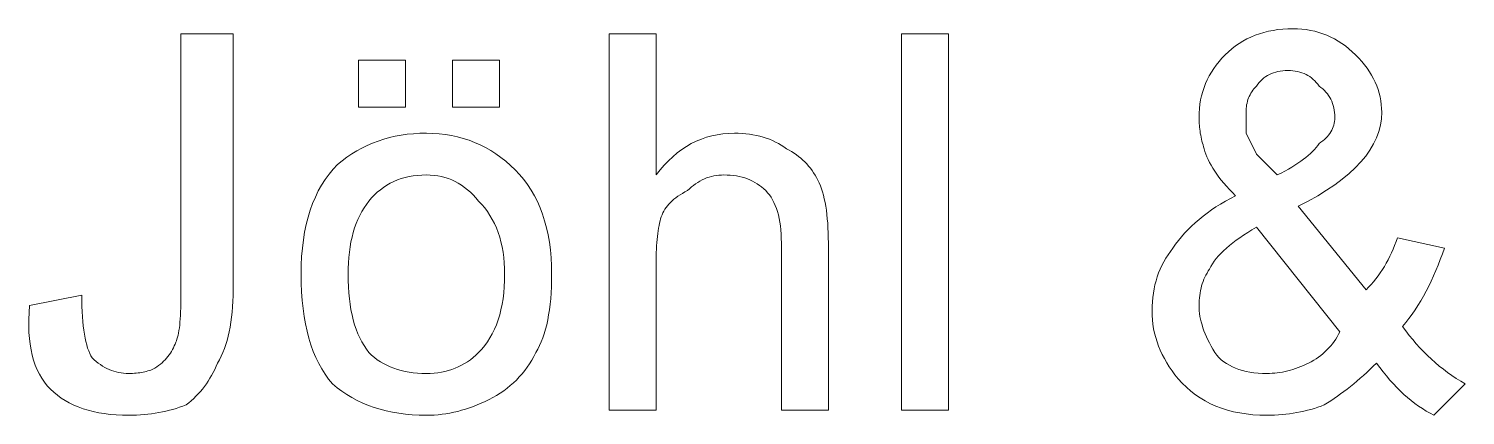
# Model space of a CAD drawing. Extents: x -194 to 239, y -574 to -265.
# Drawn here: x -100.879 to -98.462, y -298.922 to -298.272 of the extents above; entities that cross this region are included whole.
import ezdxf

# ---------------------------------------------------------------- set-up
doc = ezdxf.new("R2010")
doc.units = 0
doc.header["$LTSCALE"] = 0.5
doc.layers.add('VISIBLE', color=7, linetype='CONTINUOUS', lineweight=0)

msp = doc.modelspace()

# ---------------------------------------------------------------- linework, layer by layer
at = {"layer": 'VISIBLE', "color": 7, "lineweight": 5}
for p, q in [((-100.62301, -298.7196), (-100.62301, -298.28036)), ((-100.62301, -298.28036), (-100.53516, -298.28036)), ((-100.53516, -298.28036), (-100.53516, -298.71081)), ((-99.90266, -298.91286), (-99.90266, -298.28036)), ((-99.90266, -298.28036), (-99.8236, -298.28036)), ((-99.8236, -298.28036), (-99.8236, -298.51755)), ((-99.41071, -298.28036), (-99.33165, -298.28036)), ((-99.41071, -298.91286), (-99.41071, -298.28036)), ((-99.33165, -298.28036), (-99.33165, -298.91286)), ((-98.83603, -298.29233), (-98.82941, -298.28873)), ((-98.82941, -298.28873), (-98.82258, -298.28547)), ((-98.82258, -298.28547), (-98.81555, -298.28255)), ((-98.81555, -298.28255), (-98.80831, -298.27998)), ((-98.80831, -298.27998), (-98.80086, -298.27775)), ((-98.80086, -298.27775), (-98.79321, -298.27586)), ((-98.79321, -298.27586), (-98.78535, -298.27432)), ((-98.78535, -298.27432), (-98.77728, -298.27312)), ((-98.77728, -298.27312), (-98.76901, -298.27226)), ((-98.76901, -298.27226), (-98.76054, -298.27174)), ((-98.76054, -298.27174), (-98.75186, -298.27157)), ((-98.75186, -298.27157), (-98.74424, -298.27174)), ((-98.74424, -298.27174), (-98.73676, -298.27226)), ((-98.73676, -298.27226), (-98.72941, -298.27312)), ((-98.72941, -298.27312), (-98.72221, -298.27432)), ((-98.72221, -298.27432), (-98.71514, -298.27586)), ((-98.71514, -298.27586), (-98.70821, -298.27775)), ((-98.70821, -298.27775), (-98.70141, -298.27998)), ((-98.70141, -298.27998), (-98.69476, -298.28255)), ((-98.69476, -298.28255), (-98.68824, -298.28547)), ((-98.68824, -298.28547), (-98.68185, -298.28873)), ((-98.68185, -298.28873), (-98.67561, -298.29233)), ((-98.86606, -298.3155), (-98.86046, -298.31018)), ((-98.86046, -298.31018), (-98.85467, -298.3052)), ((-98.85467, -298.3052), (-98.84866, -298.30057)), ((-98.84866, -298.30057), (-98.84245, -298.29628)), ((-98.84245, -298.29628), (-98.83603, -298.29233)), ((-98.67561, -298.29233), (-98.6695, -298.29628)), ((-98.6695, -298.29628), (-98.66353, -298.30057)), ((-98.66353, -298.30057), (-98.65769, -298.3052)), ((-98.65769, -298.3052), (-98.652, -298.31018)), ((-98.652, -298.31018), (-98.64644, -298.3155)), ((-100.32433, -298.32428), (-100.24527, -298.32428)), ((-100.32433, -298.40334), (-100.32433, -298.32428)), ((-100.24527, -298.32428), (-100.24527, -298.40334)), ((-100.1662, -298.40334), (-100.1662, -298.32428)), ((-100.1662, -298.32428), (-100.08714, -298.32428)), ((-100.08714, -298.32428), (-100.08714, -298.40334)), ((-98.88527, -298.33856), (-98.88099, -298.33259)), ((-98.88099, -298.33259), (-98.87635, -298.32675)), ((-98.87635, -298.32675), (-98.87138, -298.32106)), ((-98.87138, -298.32106), (-98.86606, -298.3155)), ((-98.64644, -298.3155), (-98.64112, -298.32102)), ((-98.64112, -298.32102), (-98.63614, -298.32661)), ((-98.63614, -298.32661), (-98.63151, -298.33228)), ((-98.63151, -298.33228), (-98.62722, -298.33801)), ((-98.899, -298.36381), (-98.89608, -298.35729)), ((-98.89608, -298.35729), (-98.89282, -298.35091)), ((-98.89282, -298.35091), (-98.88922, -298.34466)), ((-98.88922, -298.34466), (-98.88527, -298.33856)), ((-98.80614, -298.35925), (-98.80868, -298.36203)), ((-98.80347, -298.35667), (-98.80614, -298.35925)), ((-98.80065, -298.35431), (-98.80347, -298.35667)), ((-98.7977, -298.35215), (-98.80065, -298.35431)), ((-98.79461, -298.35019), (-98.7977, -298.35215)), ((-98.79139, -298.34844), (-98.79461, -298.35019)), ((-98.78802, -298.3469), (-98.79139, -298.34844)), ((-98.78452, -298.34556), (-98.78802, -298.3469)), ((-98.78089, -298.34442), (-98.78452, -298.34556)), ((-98.77711, -298.3435), (-98.78089, -298.34442)), ((-98.7732, -298.34278), (-98.77711, -298.3435)), ((-98.76915, -298.34226), (-98.7732, -298.34278)), ((-98.76496, -298.34195), (-98.76915, -298.34226)), ((-98.76064, -298.34185), (-98.76496, -298.34195)), ((-98.75632, -298.34195), (-98.76064, -298.34185)), ((-98.75213, -298.34226), (-98.75632, -298.34195)), ((-98.74808, -298.34278), (-98.75213, -298.34226)), ((-98.74417, -298.3435), (-98.74808, -298.34278)), ((-98.74039, -298.34442), (-98.74417, -298.3435)), ((-98.73676, -298.34556), (-98.74039, -298.34442)), ((-98.73326, -298.3469), (-98.73676, -298.34556)), ((-98.72989, -298.34844), (-98.73326, -298.3469)), ((-98.72667, -298.35019), (-98.72989, -298.34844)), ((-98.72358, -298.35215), (-98.72667, -298.35019)), ((-98.72063, -298.35431), (-98.72358, -298.35215)), ((-98.71782, -298.35667), (-98.72063, -298.35431)), ((-98.71514, -298.35925), (-98.71782, -298.35667)), ((-98.7126, -298.36203), (-98.71514, -298.35925)), ((-98.62722, -298.33801), (-98.62328, -298.34381)), ((-98.62328, -298.34381), (-98.61967, -298.34967)), ((-98.61967, -298.34967), (-98.61641, -298.35561)), ((-98.61641, -298.35561), (-98.6135, -298.36162)), ((-98.90724, -298.39126), (-98.90569, -298.3842)), ((-98.90569, -298.3842), (-98.90381, -298.37726)), ((-98.90381, -298.37726), (-98.90157, -298.37047)), ((-98.90157, -298.37047), (-98.899, -298.36381)), ((-98.82536, -298.38526), (-98.82653, -298.38797)), ((-98.82406, -298.38262), (-98.82536, -298.38526)), ((-98.82261, -298.38004), (-98.82406, -298.38262)), ((-98.82104, -298.37754), (-98.82261, -298.38004)), ((-98.81932, -298.3751), (-98.82104, -298.37754)), ((-98.81747, -298.37273), (-98.81932, -298.3751)), ((-98.81548, -298.37044), (-98.81747, -298.37273)), ((-98.81335, -298.3682), (-98.81548, -298.37044)), ((-98.81108, -298.36501), (-98.81335, -298.3682)), ((-98.80868, -298.36203), (-98.81108, -298.36501)), ((-98.7102, -298.36501), (-98.7126, -298.36203)), ((-98.70793, -298.3682), (-98.7102, -298.36501)), ((-98.70474, -298.37047), (-98.70793, -298.3682)), ((-98.70176, -298.37287), (-98.70474, -298.37047)), ((-98.69898, -298.37541), (-98.70176, -298.37287)), ((-98.6964, -298.37809), (-98.69898, -298.37541)), ((-98.69403, -298.3809), (-98.6964, -298.37809)), ((-98.69187, -298.38385), (-98.69403, -298.3809)), ((-98.68992, -298.38694), (-98.69187, -298.38385)), ((-98.6135, -298.36162), (-98.61092, -298.36769)), ((-98.61092, -298.36769), (-98.60869, -298.37383)), ((-98.60869, -298.37383), (-98.6068, -298.38004)), ((-98.6068, -298.38004), (-98.60526, -298.38632)), ((-100.24527, -298.40334), (-100.32433, -298.40334)), ((-100.08714, -298.40334), (-100.1662, -298.40334)), ((-98.90981, -298.4133), (-98.9093, -298.40581)), ((-98.9093, -298.40581), (-98.90844, -298.39847)), ((-98.90844, -298.39847), (-98.90724, -298.39126)), ((-98.83085, -298.40887), (-98.83092, -298.41213)), ((-98.83064, -298.40568), (-98.83085, -298.40887)), ((-98.8303, -298.40255), (-98.83064, -298.40568)), ((-98.82982, -298.3995), (-98.8303, -298.40255)), ((-98.8292, -298.39652), (-98.82982, -298.3995)), ((-98.82845, -298.3936), (-98.8292, -298.39652)), ((-98.82756, -298.39075), (-98.82845, -298.3936)), ((-98.82653, -298.38797), (-98.82756, -298.39075)), ((-98.68817, -298.39017), (-98.68992, -298.38694)), ((-98.68662, -298.39353), (-98.68817, -298.39017)), ((-98.68528, -298.39703), (-98.68662, -298.39353)), ((-98.68415, -298.40067), (-98.68528, -298.39703)), ((-98.68323, -298.40444), (-98.68415, -298.40067)), ((-98.6825, -298.40835), (-98.68323, -298.40444)), ((-98.68199, -298.4124), (-98.6825, -298.40835)), ((-98.60526, -298.38632), (-98.60406, -298.39267)), ((-98.60406, -298.39267), (-98.6032, -298.39909)), ((-98.6032, -298.39909), (-98.60269, -298.40557)), ((-98.60269, -298.40557), (-98.60252, -298.41213)), ((-98.90998, -298.42091), (-98.90981, -298.4133)), ((-98.90995, -298.42421), (-98.90998, -298.42091)), ((-98.90984, -298.4275), (-98.90995, -298.42421)), ((-98.90967, -298.4308), (-98.90984, -298.4275)), ((-98.90943, -298.43409), (-98.90967, -298.4308)), ((-98.83092, -298.41213), (-98.83092, -298.44727)), ((-98.68415, -298.43653), (-98.68323, -298.43354)), ((-98.68323, -298.43354), (-98.6825, -298.43049)), ((-98.6825, -298.43049), (-98.68199, -298.42736)), ((-98.68168, -298.41659), (-98.68199, -298.4124)), ((-98.68199, -298.42736), (-98.68168, -298.42417)), ((-98.68158, -298.42091), (-98.68168, -298.41659)), ((-98.68168, -298.42417), (-98.68158, -298.42091)), ((-98.60471, -298.43382), (-98.60746, -298.44445)), ((-98.60306, -298.42304), (-98.60471, -298.43382)), ((-98.60252, -298.41213), (-98.60306, -298.42304)), ((-100.29139, -298.46044), (-100.28195, -298.45736)), ((-100.28195, -298.45736), (-100.27231, -298.45468)), ((-100.27231, -298.45468), (-100.26246, -298.45242)), ((-100.26246, -298.45242), (-100.2524, -298.45056)), ((-100.2524, -298.45056), (-100.24214, -298.44912)), ((-100.24214, -298.44912), (-100.23168, -298.44809)), ((-100.23168, -298.44809), (-100.22101, -298.44747)), ((-100.22101, -298.44747), (-100.21013, -298.44727)), ((-100.21013, -298.44727), (-100.19925, -298.44751)), ((-100.19925, -298.44751), (-100.18858, -298.44823)), ((-100.18858, -298.44823), (-100.17811, -298.44943)), ((-100.17811, -298.44943), (-100.16785, -298.45111)), ((-100.16785, -298.45111), (-100.1578, -298.45327)), ((-100.1578, -298.45327), (-100.14795, -298.45592)), ((-100.14795, -298.45592), (-100.13831, -298.45904)), ((-99.75596, -298.46072), (-99.74742, -298.45715)), ((-99.74742, -298.45715), (-99.73867, -298.45413)), ((-99.73867, -298.45413), (-99.72971, -298.45166)), ((-99.72971, -298.45166), (-99.72055, -298.44974)), ((-99.72055, -298.44974), (-99.71118, -298.44837)), ((-99.71118, -298.44837), (-99.70161, -298.44754)), ((-99.70161, -298.44754), (-99.69183, -298.44727)), ((-99.69183, -298.44727), (-99.68531, -298.44737)), ((-99.68531, -298.44737), (-99.67892, -298.44768)), ((-99.67892, -298.44768), (-99.67268, -298.44819)), ((-99.67268, -298.44819), (-99.66657, -298.44891)), ((-99.66657, -298.44891), (-99.6606, -298.44984)), ((-99.6606, -298.44984), (-99.65477, -298.45097)), ((-99.65477, -298.45097), (-99.64907, -298.45231)), ((-99.64907, -298.45231), (-99.64351, -298.45386)), ((-99.64351, -298.45386), (-99.63809, -298.45561)), ((-99.63809, -298.45561), (-99.6328, -298.45756)), ((-99.6328, -298.45756), (-99.62766, -298.45972)), ((-98.90912, -298.43738), (-98.90943, -298.43409)), ((-98.90875, -298.44068), (-98.90912, -298.43738)), ((-98.9083, -298.44397), (-98.90875, -298.44068)), ((-98.90779, -298.44727), (-98.9083, -298.44397)), ((-98.9072, -298.45056), (-98.90779, -298.44727)), ((-98.90655, -298.45386), (-98.9072, -298.45056)), ((-98.90583, -298.45715), (-98.90655, -298.45386)), ((-98.90504, -298.46044), (-98.90583, -298.45715)), ((-98.83092, -298.44727), (-98.81335, -298.48241)), ((-98.70176, -298.46031), (-98.69898, -298.45794)), ((-98.69898, -298.45794), (-98.6964, -298.4555)), ((-98.6964, -298.4555), (-98.69403, -298.453)), ((-98.69403, -298.453), (-98.69187, -298.45042)), ((-98.69187, -298.45042), (-98.68992, -298.44778)), ((-98.68992, -298.44778), (-98.68817, -298.44507)), ((-98.68817, -298.44507), (-98.68662, -298.44229)), ((-98.68662, -298.44229), (-98.68528, -298.43944)), ((-98.68528, -298.43944), (-98.68415, -298.43653)), ((-98.6113, -298.45495), (-98.61624, -298.46532)), ((-98.60746, -298.44445), (-98.6113, -298.45495)), ((-100.34368, -298.48762), (-100.33548, -298.48206)), ((-100.33548, -298.48206), (-100.32707, -298.47692)), ((-100.32707, -298.47692), (-100.31846, -298.47218)), ((-100.31846, -298.47218), (-100.30964, -298.46786)), ((-100.30964, -298.46786), (-100.30062, -298.46395)), ((-100.30062, -298.46395), (-100.29139, -298.46044)), ((-100.13831, -298.45904), (-100.12887, -298.46264)), ((-100.12887, -298.46264), (-100.11964, -298.46672)), ((-100.11964, -298.46672), (-100.11061, -298.47129)), ((-100.11061, -298.47129), (-100.10179, -298.47633)), ((-100.10179, -298.47633), (-100.09318, -298.48186)), ((-100.09318, -298.48186), (-100.08477, -298.48786)), ((-99.7956, -298.4868), (-99.78808, -298.48049)), ((-99.78808, -298.48049), (-99.78036, -298.47472)), ((-99.78036, -298.47472), (-99.77243, -298.4695)), ((-99.77243, -298.4695), (-99.7643, -298.46484)), ((-99.7643, -298.46484), (-99.75596, -298.46072)), ((-99.62766, -298.45972), (-99.62265, -298.46209)), ((-99.62265, -298.46209), (-99.61777, -298.46467)), ((-99.61777, -298.46467), (-99.61304, -298.46745)), ((-99.61304, -298.46745), (-99.60844, -298.47043)), ((-99.60844, -298.47043), (-99.60398, -298.47362)), ((-99.60398, -298.47362), (-99.59965, -298.47589)), ((-99.59965, -298.47589), (-99.59547, -298.47829)), ((-99.59547, -298.47829), (-99.59142, -298.48083)), ((-99.59142, -298.48083), (-99.58751, -298.4835)), ((-98.90418, -298.46374), (-98.90504, -298.46044)), ((-98.90326, -298.46703), (-98.90418, -298.46374)), ((-98.90226, -298.47033), (-98.90326, -298.46703)), ((-98.9012, -298.47362), (-98.90226, -298.47033)), ((-98.89996, -298.47805), (-98.9012, -298.47362)), ((-98.89845, -298.48254), (-98.89996, -298.47805)), ((-98.72605, -298.4846), (-98.72234, -298.48131)), ((-98.72234, -298.48131), (-98.71891, -298.47801)), ((-98.71891, -298.47801), (-98.71576, -298.47472)), ((-98.71576, -298.47472), (-98.71287, -298.47143)), ((-98.71287, -298.47143), (-98.71027, -298.46813)), ((-98.71027, -298.46813), (-98.70793, -298.46484)), ((-98.70793, -298.46484), (-98.70474, -298.46261)), ((-98.70474, -298.46261), (-98.70176, -298.46031)), ((-98.62228, -298.47554), (-98.62942, -298.48563)), ((-98.61624, -298.46532), (-98.62228, -298.47554)), ((-100.36691, -298.5079), (-100.35947, -298.49998)), ((-100.35947, -298.49998), (-100.35168, -298.49359)), ((-100.35168, -298.49359), (-100.34368, -298.48762)), ((-100.08477, -298.48786), (-100.07657, -298.49435)), ((-100.07657, -298.49435), (-100.06858, -298.50131)), ((-100.06858, -298.50131), (-100.06079, -298.50876)), ((-99.81691, -298.50904), (-99.81001, -298.50107)), ((-99.81001, -298.50107), (-99.80291, -298.49366)), ((-99.80291, -298.49366), (-99.7956, -298.4868)), ((-99.58751, -298.4835), (-99.58373, -298.48632)), ((-99.58373, -298.48632), (-99.58009, -298.48927)), ((-99.58009, -298.48927), (-99.57659, -298.49236)), ((-99.57659, -298.49236), (-99.57323, -298.49558)), ((-99.57323, -298.49558), (-99.57001, -298.49895)), ((-99.57001, -298.49895), (-99.56692, -298.50245)), ((-99.56692, -298.50245), (-99.56397, -298.50608)), ((-99.56397, -298.50608), (-99.56115, -298.50986)), ((-98.89667, -298.48711), (-98.89845, -298.48254)), ((-98.89461, -298.49174), (-98.89667, -298.48711)), ((-98.89228, -298.49644), (-98.89461, -298.49174)), ((-98.88967, -298.50121), (-98.89228, -298.49644)), ((-98.88678, -298.50605), (-98.88967, -298.50121)), ((-98.88363, -298.51096), (-98.88678, -298.50605)), ((-98.81335, -298.48241), (-98.77821, -298.51755)), ((-98.75968, -298.50766), (-98.75405, -298.50437)), ((-98.75405, -298.50437), (-98.7487, -298.50107)), ((-98.7487, -298.50107), (-98.74362, -298.49778)), ((-98.74362, -298.49778), (-98.73882, -298.49449)), ((-98.73882, -298.49449), (-98.73429, -298.49119)), ((-98.73429, -298.49119), (-98.73003, -298.4879)), ((-98.73003, -298.4879), (-98.72605, -298.4846)), ((-98.64699, -298.5054), (-98.65742, -298.51508)), ((-98.63765, -298.49558), (-98.64699, -298.5054)), ((-98.62942, -298.48563), (-98.63765, -298.49558)), ((-100.38637, -298.53457), (-100.38037, -298.5252)), ((-100.38037, -298.5252), (-100.37388, -298.51631)), ((-100.37388, -298.51631), (-100.36691, -298.5079)), ((-100.26503, -298.52853), (-100.27097, -298.53144)), ((-100.25889, -298.52595), (-100.26503, -298.52853)), ((-100.25254, -298.52372), (-100.25889, -298.52595)), ((-100.24599, -298.52184), (-100.25254, -298.52372)), ((-100.23923, -298.52029), (-100.24599, -298.52184)), ((-100.23226, -298.51909), (-100.23923, -298.52029)), ((-100.22509, -298.51823), (-100.23226, -298.51909)), ((-100.21771, -298.51772), (-100.22509, -298.51823)), ((-100.21013, -298.51755), (-100.21771, -298.51772)), ((-100.20361, -298.51772), (-100.21013, -298.51755)), ((-100.19722, -298.51823), (-100.20361, -298.51772)), ((-100.19098, -298.51909), (-100.19722, -298.51823)), ((-100.18487, -298.52029), (-100.19098, -298.51909)), ((-100.1789, -298.52184), (-100.18487, -298.52029)), ((-100.17307, -298.52372), (-100.1789, -298.52184)), ((-100.16737, -298.52595), (-100.17307, -298.52372)), ((-100.16181, -298.52853), (-100.16737, -298.52595)), ((-100.15639, -298.53144), (-100.16181, -298.52853)), ((-100.06079, -298.50876), (-100.05334, -298.51665)), ((-100.05334, -298.51665), (-100.04637, -298.52496)), ((-100.04637, -298.52496), (-100.03989, -298.53367)), ((-99.8236, -298.51755), (-99.81691, -298.50904)), ((-99.75356, -298.53), (-99.75716, -298.53237)), ((-99.74989, -298.52784), (-99.75356, -298.53)), ((-99.74615, -298.52588), (-99.74989, -298.52784)), ((-99.74234, -298.52413), (-99.74615, -298.52588)), ((-99.73846, -298.52259), (-99.74234, -298.52413)), ((-99.73451, -298.52125), (-99.73846, -298.52259)), ((-99.7305, -298.52012), (-99.73451, -298.52125)), ((-99.72642, -298.51919), (-99.7305, -298.52012)), ((-99.72226, -298.51847), (-99.72642, -298.51919)), ((-99.71804, -298.51796), (-99.72226, -298.51847)), ((-99.71375, -298.51765), (-99.71804, -298.51796)), ((-99.7094, -298.51755), (-99.71375, -298.51765)), ((-99.70397, -298.51765), (-99.7094, -298.51755)), ((-99.69869, -298.51796), (-99.70397, -298.51765)), ((-99.69354, -298.51847), (-99.69869, -298.51796)), ((-99.68853, -298.51919), (-99.69354, -298.51847)), ((-99.68366, -298.52012), (-99.68853, -298.51919)), ((-99.67892, -298.52125), (-99.68366, -298.52012)), ((-99.67433, -298.52259), (-99.67892, -298.52125)), ((-99.66986, -298.52413), (-99.67433, -298.52259)), ((-99.66554, -298.52588), (-99.66986, -298.52413)), ((-99.66135, -298.52784), (-99.66554, -298.52588)), ((-99.6573, -298.53), (-99.66135, -298.52784)), ((-99.65339, -298.53237), (-99.6573, -298.53)), ((-99.56115, -298.50986), (-99.55848, -298.51377)), ((-99.55848, -298.51377), (-99.55594, -298.51782)), ((-99.55594, -298.51782), (-99.55353, -298.52201)), ((-99.55353, -298.52201), (-99.55127, -298.52633)), ((-99.55127, -298.52633), (-99.54914, -298.53086)), ((-98.8802, -298.51593), (-98.88363, -298.51096)), ((-98.87649, -298.52098), (-98.8802, -298.51593)), ((-98.87251, -298.52609), (-98.87649, -298.52098)), ((-98.86825, -298.53127), (-98.87251, -298.52609)), ((-98.77821, -298.51755), (-98.77176, -298.51425)), ((-98.77176, -298.51425), (-98.76558, -298.51096)), ((-98.76558, -298.51096), (-98.75968, -298.50766)), ((-98.66895, -298.52461), (-98.68158, -298.53402)), ((-98.65742, -298.51508), (-98.66895, -298.52461)), ((-100.4015, -298.56555), (-100.39694, -298.55474)), ((-100.39694, -298.55474), (-100.3919, -298.54441)), ((-100.3919, -298.54441), (-100.38637, -298.53457)), ((-100.29756, -298.55118), (-100.30226, -298.55615)), ((-100.29266, -298.54654), (-100.29756, -298.55118)), ((-100.28754, -298.54225), (-100.29266, -298.54654)), ((-100.28222, -298.53831), (-100.28754, -298.54225)), ((-100.2767, -298.5347), (-100.28222, -298.53831)), ((-100.27097, -298.53144), (-100.2767, -298.5347)), ((-100.1511, -298.5347), (-100.15639, -298.53144)), ((-100.14596, -298.53831), (-100.1511, -298.5347)), ((-100.14095, -298.54225), (-100.14596, -298.53831)), ((-100.13607, -298.54654), (-100.14095, -298.54225)), ((-100.13134, -298.55118), (-100.13607, -298.54654)), ((-100.12674, -298.55615), (-100.13134, -298.55118)), ((-100.03989, -298.53367), (-100.03388, -298.5428)), ((-100.03388, -298.5428), (-100.02836, -298.55234)), ((-100.02836, -298.55234), (-100.02331, -298.56229)), ((-99.78681, -298.55323), (-99.79028, -298.55574)), ((-99.78314, -298.5508), (-99.78681, -298.55323)), ((-99.77926, -298.54843), (-99.78314, -298.5508)), ((-99.77518, -298.54613), (-99.77926, -298.54843)), ((-99.77089, -298.5439), (-99.77518, -298.54613)), ((-99.76756, -298.54071), (-99.77089, -298.5439)), ((-99.76416, -298.53772), (-99.76756, -298.54071)), ((-99.7607, -298.53494), (-99.76416, -298.53772)), ((-99.75716, -298.53237), (-99.7607, -298.53494)), ((-99.64962, -298.53494), (-99.65339, -298.53237)), ((-99.64598, -298.53772), (-99.64962, -298.53494)), ((-99.64248, -298.54071), (-99.64598, -298.53772)), ((-99.63912, -298.5439), (-99.64248, -298.54071)), ((-99.63593, -298.54733), (-99.63912, -298.5439)), ((-99.63294, -298.55104), (-99.63593, -298.54733)), ((-99.63016, -298.55502), (-99.63294, -298.55104)), ((-99.54914, -298.53086), (-99.54715, -298.53566)), ((-99.54715, -298.53566), (-99.5453, -298.54074)), ((-99.5453, -298.54074), (-99.54358, -298.5461)), ((-99.54358, -298.5461), (-99.542, -298.55172)), ((-99.542, -298.55172), (-99.54056, -298.55763)), ((-98.86372, -298.53652), (-98.86825, -298.53127)), ((-98.85892, -298.54184), (-98.86372, -298.53652)), ((-98.85384, -298.54723), (-98.85892, -298.54184)), ((-98.85714, -298.55715), (-98.84849, -298.55269)), ((-98.84849, -298.55269), (-98.85384, -298.54723)), ((-98.71013, -298.55241), (-98.72605, -298.5614)), ((-98.6953, -298.54328), (-98.71013, -298.55241)), ((-98.68158, -298.53402), (-98.6953, -298.54328)), ((-100.40919, -298.58861), (-100.40559, -298.57684)), ((-100.40559, -298.57684), (-100.4015, -298.56555)), ((-100.315, -298.573), (-100.3187, -298.57918)), ((-100.31101, -298.5671), (-100.315, -298.573)), ((-100.30676, -298.56147), (-100.31101, -298.5671)), ((-100.30226, -298.55615), (-100.30676, -298.56147)), ((-100.12228, -298.56147), (-100.12674, -298.55615)), ((-100.11696, -298.5671), (-100.12228, -298.56147)), ((-100.11199, -298.573), (-100.11696, -298.5671)), ((-100.10735, -298.57918), (-100.11199, -298.573)), ((-100.02331, -298.56229), (-100.01875, -298.57266)), ((-100.01875, -298.57266), (-100.01467, -298.58343)), ((-99.81059, -298.57825), (-99.8122, -298.58137)), ((-99.80877, -298.5752), (-99.81059, -298.57825)), ((-99.80675, -298.57221), (-99.80877, -298.5752)), ((-99.80452, -298.56929), (-99.80675, -298.57221)), ((-99.80208, -298.56645), (-99.80452, -298.56929)), ((-99.79944, -298.56367), (-99.80208, -298.56645)), ((-99.79659, -298.56096), (-99.79944, -298.56367)), ((-99.79354, -298.55831), (-99.79659, -298.56096)), ((-99.79028, -298.55574), (-99.79354, -298.55831)), ((-99.62759, -298.55927), (-99.63016, -298.55502)), ((-99.62522, -298.5638), (-99.62759, -298.55927)), ((-99.62306, -298.56861), (-99.62522, -298.5638)), ((-99.6211, -298.57369), (-99.62306, -298.56861)), ((-99.61935, -298.57904), (-99.6211, -298.57369)), ((-99.54056, -298.55763), (-99.53926, -298.5638)), ((-99.53926, -298.5638), (-99.53809, -298.57025)), ((-99.53809, -298.57025), (-99.53706, -298.57698)), ((-99.53706, -298.57698), (-99.53617, -298.58398)), ((-98.89626, -298.58151), (-98.88898, -298.57636)), ((-98.88898, -298.57636), (-98.88143, -298.57135)), ((-98.88143, -298.57135), (-98.87361, -298.56648)), ((-98.87361, -298.56648), (-98.86551, -298.56174)), ((-98.86551, -298.56174), (-98.85714, -298.55715)), ((-98.72605, -298.5614), (-98.74307, -298.57025)), ((-98.74307, -298.57025), (-98.62887, -298.71081)), ((-100.41496, -298.61359), (-100.41231, -298.60086)), ((-100.41231, -298.60086), (-100.40919, -298.58861)), ((-100.32817, -298.59935), (-100.33078, -298.60663)), ((-100.32529, -298.59235), (-100.32817, -298.59935)), ((-100.32213, -298.58563), (-100.32529, -298.59235)), ((-100.3187, -298.57918), (-100.32213, -298.58563)), ((-100.10306, -298.58563), (-100.10735, -298.57918)), ((-100.09912, -298.59235), (-100.10306, -298.58563)), ((-100.09551, -298.59935), (-100.09912, -298.59235)), ((-100.09225, -298.60663), (-100.09551, -298.59935)), ((-100.01467, -298.58343), (-100.01106, -298.59462)), ((-100.01106, -298.59462), (-100.00794, -298.60622)), ((-99.81866, -298.60265), (-99.81945, -298.60687)), ((-99.8178, -298.59863), (-99.81866, -298.60265)), ((-99.81687, -298.59482), (-99.8178, -298.59863)), ((-99.81588, -298.59122), (-99.81687, -298.59482)), ((-99.81481, -298.58782), (-99.81588, -298.59122)), ((-99.81361, -298.58456), (-99.81481, -298.58782)), ((-99.8122, -298.58137), (-99.81361, -298.58456)), ((-99.61781, -298.58467), (-99.61935, -298.57904)), ((-99.61647, -298.59057), (-99.61781, -298.58467)), ((-99.61534, -298.59675), (-99.61647, -298.59057)), ((-99.61441, -298.6032), (-99.61534, -298.59675)), ((-99.53617, -298.58398), (-99.53542, -298.59126)), ((-99.53542, -298.59126), (-99.5348, -298.59881)), ((-99.5348, -298.59881), (-99.53432, -298.60663)), ((-98.92261, -298.60347), (-98.91643, -298.59778)), ((-98.91643, -298.59778), (-98.90998, -298.59222)), ((-98.90998, -298.59222), (-98.90326, -298.58679)), ((-98.90326, -298.58679), (-98.89626, -298.58151)), ((-100.4188, -298.6405), (-100.41712, -298.62681)), ((-100.41712, -298.62681), (-100.41496, -298.61359)), ((-100.33517, -298.622), (-100.33696, -298.6301)), ((-100.33311, -298.61418), (-100.33517, -298.622)), ((-100.33078, -298.60663), (-100.33311, -298.61418)), ((-100.08934, -298.61418), (-100.09225, -298.60663)), ((-100.08676, -298.622), (-100.08934, -298.61418)), ((-100.08453, -298.6301), (-100.08676, -298.622)), ((-100.00794, -298.60622), (-100.0053, -298.61823)), ((-100.0053, -298.61823), (-100.00314, -298.63065)), ((-99.82192, -298.62581), (-99.82236, -298.63106)), ((-99.8214, -298.62077), (-99.82192, -298.62581)), ((-99.82082, -298.61593), (-99.8214, -298.62077)), ((-99.82017, -298.6113), (-99.82082, -298.61593)), ((-99.81945, -298.60687), (-99.82017, -298.6113)), ((-99.61369, -298.60992), (-99.61441, -298.6032)), ((-99.61318, -298.61692), (-99.61369, -298.60992)), ((-99.61287, -298.6242), (-99.61318, -298.61692)), ((-99.61276, -298.63175), (-99.61287, -298.6242)), ((-99.53432, -298.60663), (-99.53397, -298.61473)), ((-99.53397, -298.61473), (-99.53377, -298.6231)), ((-99.53377, -298.6231), (-99.5337, -298.63175)), ((-98.94457, -298.62763), (-98.93949, -298.62138)), ((-98.93949, -298.62138), (-98.93414, -298.61528)), ((-98.93414, -298.61528), (-98.92851, -298.60931)), ((-98.92851, -298.60931), (-98.92261, -298.60347)), ((-98.84135, -298.62296), (-98.84749, -298.62736)), ((-98.83487, -298.61857), (-98.84135, -298.62296)), ((-98.82804, -298.61418), (-98.83487, -298.61857)), ((-98.82086, -298.60979), (-98.82804, -298.61418)), ((-98.81335, -298.60539), (-98.82086, -298.60979)), ((-98.67279, -298.78109), (-98.81335, -298.60539)), ((-98.57843, -298.62948), (-98.57616, -298.62296)), ((-98.57616, -298.62296), (-98.4971, -298.64053)), ((-100.42, -298.65467), (-100.4188, -298.6405)), ((-100.3397, -298.64712), (-100.34066, -298.65604)), ((-100.33847, -298.63847), (-100.3397, -298.64712)), ((-100.33696, -298.6301), (-100.33847, -298.63847)), ((-100.08265, -298.63847), (-100.08453, -298.6301)), ((-100.0811, -298.64712), (-100.08265, -298.63847)), ((-100.0799, -298.65604), (-100.0811, -298.64712)), ((-100.00314, -298.63065), (-100.00145, -298.64348)), ((-100.00145, -298.64348), (-100.00025, -298.65673)), ((-99.82329, -298.64805), (-99.82346, -298.65412)), ((-99.82305, -298.64218), (-99.82329, -298.64805)), ((-99.82274, -298.63652), (-99.82305, -298.64218)), ((-99.82236, -298.63106), (-99.82274, -298.63652)), ((-99.61276, -298.91286), (-99.61276, -298.63175)), ((-99.5337, -298.63175), (-99.5337, -298.91286)), ((-98.96214, -298.65179), (-98.95816, -298.64609)), ((-98.95816, -298.64609), (-98.95391, -298.64053)), ((-98.95391, -298.64053), (-98.94938, -298.63401)), ((-98.94938, -298.63401), (-98.94457, -298.62763)), ((-98.87306, -298.64932), (-98.87714, -298.65371)), ((-98.86863, -298.64493), (-98.87306, -298.64932)), ((-98.86386, -298.64053), (-98.86863, -298.64493)), ((-98.85875, -298.63614), (-98.86386, -298.64053)), ((-98.85329, -298.63175), (-98.85875, -298.63614)), ((-98.84749, -298.62736), (-98.85329, -298.63175)), ((-98.58886, -298.65419), (-98.58604, -298.64822)), ((-98.58604, -298.64822), (-98.58337, -298.64211)), ((-98.58337, -298.64211), (-98.58083, -298.63587)), ((-98.58083, -298.63587), (-98.57843, -298.62948)), ((-98.50046, -298.65031), (-98.50396, -298.65989)), ((-98.4971, -298.64053), (-98.50046, -298.65031)), ((-100.42096, -298.68446), (-100.42072, -298.66932)), ((-100.42072, -298.66932), (-100.42, -298.65467)), ((-100.34176, -298.67471), (-100.3419, -298.68446)), ((-100.34135, -298.66524), (-100.34176, -298.67471)), ((-100.34066, -298.65604), (-100.34135, -298.66524)), ((-100.07904, -298.66524), (-100.0799, -298.65604)), ((-100.07853, -298.67471), (-100.07904, -298.66524)), ((-100.07836, -298.68446), (-100.07853, -298.67471)), ((-100.00025, -298.65673), (-99.99953, -298.67039)), ((-99.99953, -298.67039), (-99.99929, -298.68446)), ((-99.82356, -298.6604), (-99.8236, -298.66689)), ((-99.8236, -298.66689), (-99.8236, -298.91286)), ((-99.82346, -298.65412), (-99.82356, -298.6604)), ((-98.97532, -298.67595), (-98.97244, -298.6697)), ((-98.97244, -298.6697), (-98.96928, -298.66359)), ((-98.96928, -298.66359), (-98.96585, -298.65762)), ((-98.96585, -298.65762), (-98.96214, -298.65179)), ((-98.89004, -298.67128), (-98.89241, -298.67567)), ((-98.88733, -298.66689), (-98.89004, -298.67128)), ((-98.88428, -298.66249), (-98.88733, -298.66689)), ((-98.88088, -298.6581), (-98.88428, -298.66249)), ((-98.87714, -298.65371), (-98.88088, -298.6581)), ((-98.60149, -298.6767), (-98.59812, -298.67128)), ((-98.59812, -298.67128), (-98.5949, -298.66572)), ((-98.5949, -298.66572), (-98.59181, -298.66002)), ((-98.59181, -298.66002), (-98.58886, -298.65419)), ((-98.5076, -298.66925), (-98.51137, -298.67842)), ((-98.50396, -298.65989), (-98.5076, -298.66925)), ((-100.42076, -298.69959), (-100.42096, -298.68446)), ((-100.42014, -298.71424), (-100.42076, -298.69959)), ((-100.3419, -298.68446), (-100.34176, -298.69527)), ((-100.34176, -298.69527), (-100.34135, -298.70573)), ((-100.07904, -298.70573), (-100.07853, -298.69527)), ((-100.07853, -298.69527), (-100.07836, -298.68446)), ((-99.9994, -298.69527), (-99.9997, -298.70573)), ((-99.99929, -298.68446), (-99.9994, -298.69527)), ((-98.9841, -298.7023), (-98.98232, -298.69551)), ((-98.98232, -298.69551), (-98.98026, -298.68885)), ((-98.98026, -298.68885), (-98.97793, -298.68233)), ((-98.97793, -298.68233), (-98.97532, -298.67595)), ((-98.90312, -298.69667), (-98.90442, -298.70041)), ((-98.90168, -298.693), (-98.90312, -298.69667)), ((-98.9001, -298.6894), (-98.90168, -298.693)), ((-98.89838, -298.68586), (-98.9001, -298.6894)), ((-98.89653, -298.6824), (-98.89838, -298.68586)), ((-98.89454, -298.679), (-98.89653, -298.6824)), ((-98.89241, -298.67567), (-98.89454, -298.679)), ((-98.62036, -298.70175), (-98.61631, -298.69702)), ((-98.61631, -298.69702), (-98.6124, -298.69214)), ((-98.6124, -298.69214), (-98.60862, -298.68713)), ((-98.60862, -298.68713), (-98.60499, -298.68199)), ((-98.60499, -298.68199), (-98.60149, -298.6767)), ((-98.51933, -298.69612), (-98.52352, -298.70467)), ((-98.51529, -298.68737), (-98.51933, -298.69612)), ((-98.51137, -298.67842), (-98.51529, -298.68737)), ((-100.87777, -298.73717), (-100.78992, -298.7196)), ((-100.78992, -298.7196), (-100.78985, -298.72927)), ((-100.62305, -298.72711), (-100.62301, -298.7196)), ((-100.53527, -298.72056), (-100.53558, -298.73003)), ((-100.53516, -298.71081), (-100.53527, -298.72056)), ((-100.41911, -298.72841), (-100.42014, -298.71424)), ((-100.34135, -298.70573), (-100.34066, -298.71586)), ((-100.34066, -298.71586), (-100.3397, -298.72564)), ((-100.0811, -298.72564), (-100.0799, -298.71586)), ((-100.0799, -298.71586), (-100.07904, -298.70573)), ((-100.00022, -298.71586), (-100.00094, -298.72564)), ((-99.9997, -298.70573), (-100.00022, -298.71586)), ((-98.9885, -298.73085), (-98.98781, -298.72351)), ((-98.98781, -298.72351), (-98.98685, -298.7163)), ((-98.98685, -298.7163), (-98.98561, -298.70923)), ((-98.98561, -298.70923), (-98.9841, -298.7023)), ((-98.90888, -298.72014), (-98.90936, -298.7243)), ((-98.90827, -298.71606), (-98.90888, -298.72014)), ((-98.90751, -298.71205), (-98.90827, -298.71606)), ((-98.90662, -298.7081), (-98.90751, -298.71205)), ((-98.90559, -298.70422), (-98.90662, -298.7081)), ((-98.90442, -298.70041), (-98.90559, -298.70422)), ((-98.62887, -298.71081), (-98.62455, -298.70635)), ((-98.62455, -298.70635), (-98.62036, -298.70175)), ((-98.53231, -298.72114), (-98.5369, -298.72907)), ((-98.52784, -298.71301), (-98.53231, -298.72114)), ((-98.52352, -298.70467), (-98.52784, -298.71301)), ((-100.87866, -298.74904), (-100.87777, -298.73717)), ((-100.78985, -298.72927), (-100.78965, -298.73854)), ((-100.78965, -298.73854), (-100.7893, -298.74739)), ((-100.7893, -298.74739), (-100.78882, -298.75583)), ((-100.62387, -298.75374), (-100.62356, -298.7476)), ((-100.62356, -298.7476), (-100.62332, -298.74111)), ((-100.62332, -298.74111), (-100.62315, -298.73428)), ((-100.62315, -298.73428), (-100.62305, -298.72711)), ((-100.53609, -298.73922), (-100.53681, -298.74815)), ((-100.53558, -298.73003), (-100.53609, -298.73922)), ((-100.41767, -298.74211), (-100.41911, -298.72841)), ((-100.41581, -298.75532), (-100.41767, -298.74211)), ((-100.3397, -298.72564), (-100.33847, -298.73507)), ((-100.33847, -298.73507), (-100.33696, -298.74417)), ((-100.33696, -298.74417), (-100.33517, -298.75292)), ((-100.08676, -298.75292), (-100.08453, -298.74417)), ((-100.08453, -298.74417), (-100.08265, -298.73507)), ((-100.08265, -298.73507), (-100.0811, -298.72564)), ((-100.003, -298.74417), (-100.00434, -298.75292)), ((-100.00187, -298.73507), (-100.003, -298.74417)), ((-100.00094, -298.72564), (-100.00187, -298.73507)), ((-98.98904, -298.74595), (-98.98891, -298.73833)), ((-98.98887, -298.7536), (-98.98904, -298.74595)), ((-98.98891, -298.73833), (-98.9885, -298.73085)), ((-98.90991, -298.73281), (-98.90998, -298.73717)), ((-98.90998, -298.73717), (-98.90988, -298.74159)), ((-98.90971, -298.72852), (-98.90991, -298.73281)), ((-98.90988, -298.74159), (-98.90957, -298.74609)), ((-98.90936, -298.7243), (-98.90971, -298.72852)), ((-98.90957, -298.74609), (-98.90906, -298.75065)), ((-98.54651, -298.7443), (-98.55152, -298.75161)), ((-98.54164, -298.73679), (-98.54651, -298.7443)), ((-98.5369, -298.72907), (-98.54164, -298.73679)), ((-100.87921, -298.77155), (-100.87914, -298.7605)), ((-100.87887, -298.78219), (-100.87921, -298.77155)), ((-100.87914, -298.7605), (-100.87866, -298.74904)), ((-100.78882, -298.75583), (-100.78821, -298.76386)), ((-100.78821, -298.76386), (-100.78745, -298.77148)), ((-100.78745, -298.77148), (-100.78656, -298.77869)), ((-100.62579, -298.77488), (-100.62521, -298.77011)), ((-100.62521, -298.77011), (-100.62469, -298.76499)), ((-100.62469, -298.76499), (-100.62425, -298.75954)), ((-100.62425, -298.75954), (-100.62387, -298.75374)), ((-100.53887, -298.76517), (-100.54021, -298.77326)), ((-100.53774, -298.75679), (-100.53887, -298.76517)), ((-100.53681, -298.74815), (-100.53774, -298.75679)), ((-100.41355, -298.76805), (-100.41581, -298.75532)), ((-100.41087, -298.7803), (-100.41355, -298.76805)), ((-100.33517, -298.75292), (-100.33311, -298.76132)), ((-100.33311, -298.76132), (-100.33078, -298.76939)), ((-100.33078, -298.76939), (-100.32817, -298.77711)), ((-100.09551, -298.77711), (-100.09225, -298.76939)), ((-100.09225, -298.76939), (-100.08934, -298.76132)), ((-100.08934, -298.76132), (-100.08676, -298.75292)), ((-100.00763, -298.76939), (-100.00959, -298.77711)), ((-100.00588, -298.76132), (-100.00763, -298.76939)), ((-100.00434, -298.75292), (-100.00588, -298.76132)), ((-98.98836, -298.76119), (-98.98887, -298.7536)), ((-98.9875, -298.7687), (-98.98836, -298.76119)), ((-98.9863, -298.77615), (-98.9875, -298.7687)), ((-98.90906, -298.75065), (-98.90833, -298.75528)), ((-98.90833, -298.75528), (-98.90741, -298.75998)), ((-98.90741, -298.75998), (-98.90628, -298.76475)), ((-98.90628, -298.76475), (-98.90494, -298.76959)), ((-98.90494, -298.76959), (-98.90339, -298.7745)), ((-98.56195, -298.76561), (-98.56738, -298.7723)), ((-98.56738, -298.7723), (-98.56182, -298.77989)), ((-98.55667, -298.75872), (-98.56195, -298.76561)), ((-98.55152, -298.75161), (-98.55667, -298.75872)), ((-100.87811, -298.79241), (-100.87887, -298.78219)), ((-100.87695, -298.80223), (-100.87811, -298.79241)), ((-100.78656, -298.77869), (-100.78553, -298.78548)), ((-100.78553, -298.78548), (-100.78436, -298.79186)), ((-100.78436, -298.79186), (-100.78306, -298.79783)), ((-100.6318, -298.79866), (-100.63073, -298.79629)), ((-100.63073, -298.79629), (-100.62974, -298.79358)), ((-100.62974, -298.79358), (-100.62881, -298.79053)), ((-100.62881, -298.79053), (-100.62795, -298.78713)), ((-100.62795, -298.78713), (-100.62716, -298.78339)), ((-100.62716, -298.78339), (-100.62644, -298.7793)), ((-100.62644, -298.7793), (-100.62579, -298.77488)), ((-100.54546, -298.79591), (-100.54762, -298.80291)), ((-100.5435, -298.78864), (-100.54546, -298.79591)), ((-100.54175, -298.78109), (-100.5435, -298.78864)), ((-100.54021, -298.77326), (-100.54175, -298.78109)), ((-100.40778, -298.79207), (-100.41087, -298.7803)), ((-100.40428, -298.80336), (-100.40778, -298.79207)), ((-100.32817, -298.77711), (-100.32529, -298.78449)), ((-100.32529, -298.78449), (-100.32213, -298.79152)), ((-100.32213, -298.79152), (-100.3187, -298.79821)), ((-100.10735, -298.79821), (-100.10306, -298.79152)), ((-100.10306, -298.79152), (-100.09912, -298.78449)), ((-100.09912, -298.78449), (-100.09551, -298.77711)), ((-100.01412, -298.79152), (-100.01669, -298.79821)), ((-100.01175, -298.78449), (-100.01412, -298.79152)), ((-100.00959, -298.77711), (-100.01175, -298.78449)), ((-98.98476, -298.78353), (-98.9863, -298.77615)), ((-98.98287, -298.79083), (-98.98476, -298.78353)), ((-98.98064, -298.79808), (-98.98287, -298.79083)), ((-98.90339, -298.7745), (-98.90164, -298.77948)), ((-98.90164, -298.77948), (-98.89969, -298.78452)), ((-98.89969, -298.78452), (-98.89753, -298.78963)), ((-98.89753, -298.78963), (-98.89516, -298.79482)), ((-98.89516, -298.79482), (-98.89258, -298.80007)), ((-98.68268, -298.79756), (-98.68, -298.79365)), ((-98.68, -298.79365), (-98.67746, -298.7896)), ((-98.67746, -298.7896), (-98.67506, -298.78541)), ((-98.67506, -298.78541), (-98.67279, -298.78109)), ((-98.56182, -298.77989), (-98.55612, -298.78727)), ((-98.55612, -298.78727), (-98.55029, -298.79444)), ((-98.55029, -298.79444), (-98.54432, -298.8014)), ((-100.87537, -298.81163), (-100.87695, -298.80223)), ((-100.87338, -298.82062), (-100.87537, -298.81163)), ((-100.87098, -298.8292), (-100.87338, -298.82062)), ((-100.78306, -298.79783), (-100.78162, -298.80339)), ((-100.78162, -298.80339), (-100.78004, -298.80854)), ((-100.78004, -298.80854), (-100.77832, -298.81328)), ((-100.77832, -298.81328), (-100.77647, -298.8176)), ((-100.77647, -298.8176), (-100.77448, -298.82151)), ((-100.64497, -298.82282), (-100.64285, -298.82004)), ((-100.64285, -298.82004), (-100.64086, -298.81719)), ((-100.64086, -298.81719), (-100.639, -298.81427)), ((-100.639, -298.81427), (-100.63729, -298.81129)), ((-100.63729, -298.81129), (-100.63571, -298.80823)), ((-100.63571, -298.80823), (-100.63427, -298.80511)), ((-100.63427, -298.80511), (-100.63296, -298.80192)), ((-100.63296, -298.80192), (-100.6318, -298.79866)), ((-100.55256, -298.81609), (-100.55534, -298.82227)), ((-100.54999, -298.80964), (-100.55256, -298.81609)), ((-100.54762, -298.80291), (-100.54999, -298.80964)), ((-100.40037, -298.81417), (-100.40428, -298.80336)), ((-100.39605, -298.8245), (-100.40037, -298.81417)), ((-100.3187, -298.79821), (-100.315, -298.80456)), ((-100.315, -298.80456), (-100.31101, -298.81057)), ((-100.31101, -298.81057), (-100.30676, -298.81623)), ((-100.30676, -298.81623), (-100.30226, -298.82048)), ((-100.30226, -298.82048), (-100.29756, -298.82446)), ((-100.13134, -298.82446), (-100.12674, -298.82048)), ((-100.12674, -298.82048), (-100.12228, -298.81623)), ((-100.12228, -298.81623), (-100.11696, -298.81057)), ((-100.11696, -298.81057), (-100.11199, -298.80456)), ((-100.11199, -298.80456), (-100.10735, -298.79821)), ((-100.02565, -298.81623), (-100.02904, -298.82271)), ((-100.02246, -298.81057), (-100.02565, -298.81623)), ((-100.01947, -298.80456), (-100.02246, -298.81057)), ((-100.01669, -298.79821), (-100.01947, -298.80456)), ((-98.97806, -298.80525), (-98.98064, -298.79808)), ((-98.97515, -298.81235), (-98.97806, -298.80525)), ((-98.97189, -298.81939), (-98.97515, -298.81235)), ((-98.96828, -298.82635), (-98.97189, -298.81939)), ((-98.89258, -298.80007), (-98.8898, -298.80538)), ((-98.8898, -298.80538), (-98.88682, -298.81077)), ((-98.88682, -298.81077), (-98.88363, -298.81623)), ((-98.88363, -298.81623), (-98.8802, -298.82048)), ((-98.8802, -298.82048), (-98.87649, -298.82446)), ((-98.70526, -298.8211), (-98.70162, -298.81815)), ((-98.70162, -298.81815), (-98.69812, -298.81506)), ((-98.69812, -298.81506), (-98.69476, -298.81184)), ((-98.69476, -298.81184), (-98.69153, -298.80847)), ((-98.69153, -298.80847), (-98.68844, -298.80497)), ((-98.68844, -298.80497), (-98.68549, -298.80134)), ((-98.68549, -298.80134), (-98.68268, -298.79756)), ((-98.54432, -298.8014), (-98.53821, -298.80816)), ((-98.53821, -298.80816), (-98.53196, -298.81472)), ((-98.53196, -298.81472), (-98.52558, -298.82107)), ((-100.86816, -298.83737), (-100.87098, -298.8292)), ((-100.86494, -298.84512), (-100.86816, -298.83737)), ((-100.77448, -298.82151), (-100.77235, -298.82501)), ((-100.77235, -298.82501), (-100.76902, -298.8282)), ((-100.76902, -298.8282), (-100.76563, -298.83119)), ((-100.76563, -298.83119), (-100.76216, -298.83397)), ((-100.76216, -298.83397), (-100.75863, -298.83654)), ((-100.75863, -298.83654), (-100.75502, -298.83891)), ((-100.75502, -298.83891), (-100.75135, -298.84107)), ((-100.75135, -298.84107), (-100.74761, -298.84303)), ((-100.74761, -298.84303), (-100.7438, -298.84478)), ((-100.7438, -298.84478), (-100.73992, -298.84632)), ((-100.67383, -298.84557), (-100.67146, -298.84464)), ((-100.67146, -298.84464), (-100.66917, -298.84365)), ((-100.66917, -298.84365), (-100.66694, -298.84258)), ((-100.66694, -298.84258), (-100.66371, -298.84035)), ((-100.66371, -298.84035), (-100.66062, -298.83805)), ((-100.66062, -298.83805), (-100.65767, -298.83568)), ((-100.65767, -298.83568), (-100.65486, -298.83325)), ((-100.65486, -298.83325), (-100.65218, -298.83074)), ((-100.65218, -298.83074), (-100.64964, -298.82817)), ((-100.64964, -298.82817), (-100.64724, -298.82553)), ((-100.64724, -298.82553), (-100.64497, -298.82282)), ((-100.56618, -298.8445), (-100.56872, -298.84965)), ((-100.56378, -298.83922), (-100.56618, -298.8445)), ((-100.56152, -298.8338), (-100.56378, -298.83922)), ((-100.55833, -298.82817), (-100.56152, -298.8338)), ((-100.55534, -298.82227), (-100.55833, -298.82817)), ((-100.39131, -298.83435), (-100.39605, -298.8245)), ((-100.38617, -298.84371), (-100.39131, -298.83435)), ((-100.38061, -298.8526), (-100.38617, -298.84371)), ((-100.29756, -298.82446), (-100.29266, -298.82817)), ((-100.29266, -298.82817), (-100.28754, -298.8316)), ((-100.28754, -298.8316), (-100.28222, -298.83476)), ((-100.28222, -298.83476), (-100.2767, -298.83764)), ((-100.2767, -298.83764), (-100.27097, -298.84025)), ((-100.27097, -298.84025), (-100.26503, -298.84258)), ((-100.26503, -298.84258), (-100.25889, -298.84464)), ((-100.25889, -298.84464), (-100.25254, -298.84643)), ((-100.17307, -298.84643), (-100.16737, -298.84464)), ((-100.16737, -298.84464), (-100.16181, -298.84258)), ((-100.16181, -298.84258), (-100.15639, -298.84025)), ((-100.15639, -298.84025), (-100.1511, -298.83764)), ((-100.1511, -298.83764), (-100.14596, -298.83476)), ((-100.14596, -298.83476), (-100.14095, -298.8316)), ((-100.14095, -298.8316), (-100.13607, -298.82817)), ((-100.13607, -298.82817), (-100.13134, -298.82446)), ((-100.04047, -298.84094), (-100.04469, -298.8466)), ((-100.03646, -298.83507), (-100.04047, -298.84094)), ((-100.03265, -298.82899), (-100.03646, -298.83507)), ((-100.02904, -298.82271), (-100.03265, -298.82899)), ((-98.96434, -298.83325), (-98.96828, -298.82635)), ((-98.96005, -298.84008), (-98.96434, -298.83325)), ((-98.95542, -298.84684), (-98.96005, -298.84008)), ((-98.87649, -298.82446), (-98.87251, -298.82817)), ((-98.87251, -298.82817), (-98.86825, -298.8316)), ((-98.86825, -298.8316), (-98.86372, -298.83476)), ((-98.86372, -298.83476), (-98.85892, -298.83764)), ((-98.85892, -298.83764), (-98.85384, -298.84025)), ((-98.85384, -298.84025), (-98.84849, -298.84258)), ((-98.84849, -298.84258), (-98.84286, -298.84464)), ((-98.84286, -298.84464), (-98.83696, -298.84643)), ((-98.75625, -298.84581), (-98.75186, -298.8445)), ((-98.75186, -298.8445), (-98.74746, -298.84306)), ((-98.74746, -298.84306), (-98.74307, -298.84148)), ((-98.74307, -298.84148), (-98.73868, -298.83977)), ((-98.73868, -298.83977), (-98.73429, -298.83792)), ((-98.73429, -298.83792), (-98.72989, -298.83593)), ((-98.72989, -298.83593), (-98.7255, -298.8338)), ((-98.7255, -298.8338), (-98.72118, -298.83153)), ((-98.72118, -298.83153), (-98.71699, -298.82913)), ((-98.71699, -298.82913), (-98.71294, -298.82659)), ((-98.71294, -298.82659), (-98.70903, -298.82391)), ((-98.70903, -298.82391), (-98.70526, -298.8211)), ((-98.62228, -298.8445), (-98.62777, -298.84965)), ((-98.61679, -298.83922), (-98.62228, -298.8445)), ((-98.6113, -298.8338), (-98.61679, -298.83922)), ((-98.60578, -298.84135), (-98.6113, -298.8338)), ((-98.60018, -298.84862), (-98.60578, -298.84135)), ((-98.52558, -298.82107), (-98.51906, -298.82721)), ((-98.51906, -298.82721), (-98.5124, -298.83315)), ((-98.5124, -298.83315), (-98.50561, -298.83888)), ((-98.50561, -298.83888), (-98.49868, -298.8444)), ((-98.49868, -298.8444), (-98.49161, -298.84972)), ((-100.8613, -298.85247), (-100.86494, -298.84512)), ((-100.85725, -298.8594), (-100.8613, -298.85247)), ((-100.85279, -298.86592), (-100.85725, -298.8594)), ((-100.84792, -298.87202), (-100.85279, -298.86592)), ((-100.73992, -298.84632), (-100.73598, -298.84766)), ((-100.73598, -298.84766), (-100.73196, -298.84879)), ((-100.73196, -298.84879), (-100.72788, -298.84972)), ((-100.72788, -298.84972), (-100.72373, -298.85044)), ((-100.72373, -298.85044), (-100.71951, -298.85096)), ((-100.71951, -298.85096), (-100.71522, -298.85126)), ((-100.71522, -298.85126), (-100.71086, -298.85137)), ((-100.71086, -298.85137), (-100.7076, -298.85133)), ((-100.7076, -298.85133), (-100.70441, -298.85123)), ((-100.70441, -298.85123), (-100.70128, -298.85106)), ((-100.70128, -298.85106), (-100.69823, -298.85082)), ((-100.69823, -298.85082), (-100.69525, -298.85051)), ((-100.69525, -298.85051), (-100.69233, -298.85013)), ((-100.69233, -298.85013), (-100.68948, -298.84969)), ((-100.68948, -298.84969), (-100.6867, -298.84917)), ((-100.6867, -298.84917), (-100.68399, -298.84859)), ((-100.68399, -298.84859), (-100.68135, -298.84794)), ((-100.68135, -298.84794), (-100.67877, -298.84721)), ((-100.67877, -298.84721), (-100.67627, -298.84643)), ((-100.67627, -298.84643), (-100.67383, -298.84557)), ((-100.58025, -298.86887), (-100.58348, -298.87333)), ((-100.57717, -298.86427), (-100.58025, -298.86887)), ((-100.57421, -298.85953), (-100.57717, -298.86427)), ((-100.5714, -298.85466), (-100.57421, -298.85953)), ((-100.56872, -298.84965), (-100.5714, -298.85466)), ((-100.37464, -298.86101), (-100.38061, -298.8526)), ((-100.36825, -298.86894), (-100.37464, -298.86101)), ((-100.36043, -298.87532), (-100.36825, -298.86894)), ((-100.25254, -298.84643), (-100.24599, -298.84794)), ((-100.24599, -298.84794), (-100.23923, -298.84917)), ((-100.23923, -298.84917), (-100.23226, -298.85013)), ((-100.23226, -298.85013), (-100.22509, -298.85082)), ((-100.22509, -298.85082), (-100.21771, -298.85123)), ((-100.21771, -298.85123), (-100.21013, -298.85137)), ((-100.21013, -298.85137), (-100.20361, -298.85123)), ((-100.20361, -298.85123), (-100.19722, -298.85082)), ((-100.19722, -298.85082), (-100.19098, -298.85013)), ((-100.19098, -298.85013), (-100.18487, -298.84917)), ((-100.18487, -298.84917), (-100.1789, -298.84794)), ((-100.1789, -298.84794), (-100.17307, -298.84643)), ((-100.06363, -298.86719), (-100.06888, -298.87182)), ((-100.05859, -298.86235), (-100.06363, -298.86719)), ((-100.05375, -298.8573), (-100.05859, -298.86235)), ((-100.04912, -298.85205), (-100.05375, -298.8573)), ((-100.04469, -298.8466), (-100.04912, -298.85205)), ((-98.95044, -298.85353), (-98.95542, -298.84684)), ((-98.94512, -298.86015), (-98.95044, -298.85353)), ((-98.93836, -298.8676), (-98.94512, -298.86015)), ((-98.93126, -298.87456), (-98.93836, -298.8676)), ((-98.83696, -298.84643), (-98.83078, -298.84794)), ((-98.83078, -298.84794), (-98.82433, -298.84917)), ((-98.82433, -298.84917), (-98.8176, -298.85013)), ((-98.8176, -298.85013), (-98.8106, -298.85082)), ((-98.8106, -298.85082), (-98.80333, -298.85123)), ((-98.80333, -298.85123), (-98.79578, -298.85137)), ((-98.79578, -298.85137), (-98.79139, -298.8513)), ((-98.79139, -298.8513), (-98.787, -298.85109)), ((-98.787, -298.85109), (-98.7826, -298.85075)), ((-98.7826, -298.85075), (-98.77821, -298.85027)), ((-98.77821, -298.85027), (-98.77382, -298.84965)), ((-98.77382, -298.84965), (-98.76943, -298.8489)), ((-98.76943, -298.8489), (-98.76503, -298.848)), ((-98.76503, -298.848), (-98.76064, -298.84697)), ((-98.76064, -298.84697), (-98.75625, -298.84581)), ((-98.64973, -298.86887), (-98.65522, -298.87333)), ((-98.64424, -298.86427), (-98.64973, -298.86887)), ((-98.63875, -298.85953), (-98.64424, -298.86427)), ((-98.63326, -298.85466), (-98.63875, -298.85953)), ((-98.62777, -298.84965), (-98.63326, -298.85466)), ((-98.59452, -298.85562), (-98.60018, -298.84862)), ((-98.58879, -298.86235), (-98.59452, -298.85562)), ((-98.58299, -298.8688), (-98.58879, -298.86235)), ((-98.57712, -298.87498), (-98.58299, -298.8688)), ((-98.46196, -298.86894), (-98.51467, -298.92165)), ((-98.49161, -298.84972), (-98.4844, -298.85483)), ((-98.4844, -298.85483), (-98.47706, -298.85974)), ((-98.47706, -298.85974), (-98.46958, -298.86444)), ((-98.46958, -298.86444), (-98.46196, -298.86894)), ((-100.84263, -298.87772), (-100.84792, -298.87202)), ((-100.83697, -298.88304), (-100.84263, -298.87772)), ((-100.83096, -298.88802), (-100.83697, -298.88304)), ((-100.82461, -298.89265), (-100.83096, -298.88802)), ((-100.81792, -298.89694), (-100.82461, -298.89265)), ((-100.59776, -298.8898), (-100.60167, -298.89358)), ((-100.59398, -298.88589), (-100.59776, -298.8898)), ((-100.59034, -298.88184), (-100.59398, -298.88589)), ((-100.58684, -298.87765), (-100.59034, -298.88184)), ((-100.58348, -298.87333), (-100.58684, -298.87765)), ((-100.35233, -298.88129), (-100.36043, -298.87532)), ((-100.34396, -298.88685), (-100.35233, -298.88129)), ((-100.33531, -298.892), (-100.34396, -298.88685)), ((-100.32639, -298.89673), (-100.33531, -298.892)), ((-100.09822, -298.89189), (-100.10471, -298.89529)), ((-100.09194, -298.88829), (-100.09822, -298.89189)), ((-100.08587, -298.88448), (-100.09194, -298.88829)), ((-100.08, -298.88047), (-100.08587, -298.88448)), ((-100.07434, -298.87625), (-100.08, -298.88047)), ((-100.06888, -298.87182), (-100.07434, -298.87625)), ((-98.92381, -298.88105), (-98.93126, -298.87456)), ((-98.91602, -298.88706), (-98.92381, -298.88105)), ((-98.90789, -298.89258), (-98.91602, -298.88706)), ((-98.89941, -298.89762), (-98.90789, -298.89258)), ((-98.67719, -298.8898), (-98.68268, -298.89358)), ((-98.6717, -298.88589), (-98.67719, -298.8898)), ((-98.6662, -298.88184), (-98.6717, -298.88589)), ((-98.66071, -298.87765), (-98.6662, -298.88184)), ((-98.65522, -298.87333), (-98.66071, -298.87765)), ((-98.57119, -298.88088), (-98.57712, -298.87498)), ((-98.56518, -298.88651), (-98.57119, -298.88088)), ((-98.55911, -298.89186), (-98.56518, -298.88651)), ((-98.55296, -298.89694), (-98.55911, -298.89186)), ((-100.81089, -298.90088), (-100.81792, -298.89694)), ((-100.80351, -298.90449), (-100.81089, -298.90088)), ((-100.79579, -298.90775), (-100.80351, -298.90449)), ((-100.78773, -298.91066), (-100.79579, -298.90775)), ((-100.77932, -298.91324), (-100.78773, -298.91066)), ((-100.77057, -298.91547), (-100.77932, -298.91324)), ((-100.76147, -298.91736), (-100.77057, -298.91547)), ((-100.66035, -298.91725), (-100.66642, -298.91828)), ((-100.65434, -298.91609), (-100.66035, -298.91725)), ((-100.6484, -298.91478), (-100.65434, -298.91609)), ((-100.64254, -298.91334), (-100.6484, -298.91478)), ((-100.63674, -298.91176), (-100.64254, -298.91334)), ((-100.63101, -298.91005), (-100.63674, -298.91176)), ((-100.62534, -298.90819), (-100.63101, -298.91005)), ((-100.61975, -298.9062), (-100.62534, -298.90819)), ((-100.61423, -298.90408), (-100.61975, -298.9062)), ((-100.6099, -298.90071), (-100.61423, -298.90408)), ((-100.60572, -298.89721), (-100.6099, -298.90071)), ((-100.60167, -298.89358), (-100.60572, -298.89721)), ((-100.31719, -298.90106), (-100.32639, -298.89673)), ((-100.30772, -298.90497), (-100.31719, -298.90106)), ((-100.29798, -298.90847), (-100.30772, -298.90497)), ((-100.28795, -298.91156), (-100.29798, -298.90847)), ((-100.27766, -298.91423), (-100.28795, -298.91156)), ((-100.26709, -298.9165), (-100.27766, -298.91423)), ((-100.25625, -298.91835), (-100.26709, -298.9165)), ((-100.16401, -298.9166), (-100.1706, -298.91794)), ((-100.15742, -298.91506), (-100.16401, -298.9166)), ((-100.15083, -298.91331), (-100.15742, -298.91506)), ((-100.14424, -298.91135), (-100.15083, -298.91331)), ((-100.13765, -298.90919), (-100.14424, -298.91135)), ((-100.13106, -298.90682), (-100.13765, -298.90919)), ((-100.12448, -298.90425), (-100.13106, -298.90682)), ((-100.11789, -298.90147), (-100.12448, -298.90425)), ((-100.1113, -298.89848), (-100.11789, -298.90147)), ((-100.10471, -298.89529), (-100.1113, -298.89848)), ((-99.8236, -298.91286), (-99.90266, -298.91286)), ((-99.5337, -298.91286), (-99.61276, -298.91286)), ((-99.33165, -298.91286), (-99.41071, -298.91286)), ((-98.89059, -298.90219), (-98.89941, -298.89762)), ((-98.88143, -298.90627), (-98.89059, -298.90219)), ((-98.87193, -298.90987), (-98.88143, -298.90627)), ((-98.86208, -298.913), (-98.87193, -298.90987)), ((-98.85189, -298.91564), (-98.86208, -298.913)), ((-98.84135, -298.9178), (-98.85189, -298.91564)), ((-98.74527, -298.91725), (-98.75134, -298.91828)), ((-98.73926, -298.91609), (-98.74527, -298.91725)), ((-98.73333, -298.91478), (-98.73926, -298.91609)), ((-98.72746, -298.91334), (-98.73333, -298.91478)), ((-98.72166, -298.91176), (-98.72746, -298.91334)), ((-98.71593, -298.91005), (-98.72166, -298.91176)), ((-98.71027, -298.90819), (-98.71593, -298.91005)), ((-98.70467, -298.9062), (-98.71027, -298.90819)), ((-98.69915, -298.90408), (-98.70467, -298.9062)), ((-98.69366, -298.90071), (-98.69915, -298.90408)), ((-98.68817, -298.89721), (-98.69366, -298.90071)), ((-98.68268, -298.89358), (-98.68817, -298.89721)), ((-98.54675, -298.90174), (-98.55296, -298.89694)), ((-98.54047, -298.90627), (-98.54675, -298.90174)), ((-98.53412, -298.91053), (-98.54047, -298.90627)), ((-98.52771, -298.91451), (-98.53412, -298.91053)), ((-98.52122, -298.91821), (-98.52771, -298.91451)), ((-100.75204, -298.9189), (-100.76147, -298.91736)), ((-100.74226, -298.9201), (-100.75204, -298.9189)), ((-100.73213, -298.92096), (-100.74226, -298.9201)), ((-100.72167, -298.92147), (-100.73213, -298.92096)), ((-100.71086, -298.92165), (-100.72167, -298.92147)), ((-100.7043, -298.92158), (-100.71086, -298.92165)), ((-100.69782, -298.92137), (-100.7043, -298.92158)), ((-100.6914, -298.92103), (-100.69782, -298.92137)), ((-100.68505, -298.92055), (-100.6914, -298.92103)), ((-100.67877, -298.91993), (-100.68505, -298.92055)), ((-100.67256, -298.91917), (-100.67877, -298.91993)), ((-100.66642, -298.91828), (-100.67256, -298.91917)), ((-100.24513, -298.91979), (-100.25625, -298.91835)), ((-100.23374, -298.92082), (-100.24513, -298.91979)), ((-100.22207, -298.92144), (-100.23374, -298.92082)), ((-100.21013, -298.92165), (-100.22207, -298.92144)), ((-100.20354, -298.92154), (-100.21013, -298.92165)), ((-100.19695, -298.92123), (-100.20354, -298.92154)), ((-100.19036, -298.92072), (-100.19695, -298.92123)), ((-100.18377, -298.92), (-100.19036, -298.92072)), ((-100.17718, -298.91907), (-100.18377, -298.92)), ((-100.1706, -298.91794), (-100.17718, -298.91907)), ((-98.83047, -298.91948), (-98.84135, -298.9178)), ((-98.81925, -298.92068), (-98.83047, -298.91948)), ((-98.80769, -298.9214), (-98.81925, -298.92068)), ((-98.79578, -298.92165), (-98.80769, -298.9214)), ((-98.78923, -298.92158), (-98.79578, -298.92165)), ((-98.78274, -298.92137), (-98.78923, -298.92158)), ((-98.77632, -298.92103), (-98.78274, -298.92137)), ((-98.76997, -298.92055), (-98.77632, -298.92103)), ((-98.7637, -298.91993), (-98.76997, -298.92055)), ((-98.75748, -298.91917), (-98.7637, -298.91993)), ((-98.75134, -298.91828), (-98.75748, -298.91917)), ((-98.51467, -298.92165), (-98.52122, -298.91821))]:
    msp.add_line(p, q, dxfattribs=at)

doc.saveas('drawing.dxf')
